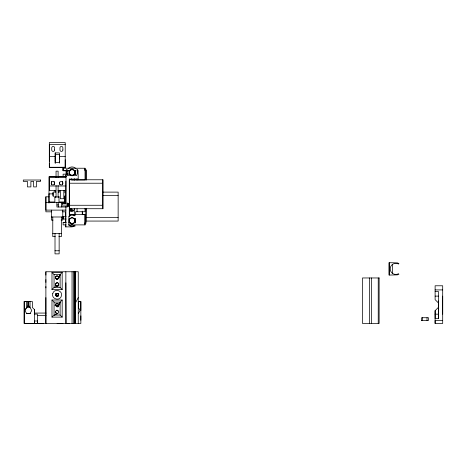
<?xml version="1.0" encoding="UTF-8"?>
<svg xmlns="http://www.w3.org/2000/svg" width="466" height="466" viewBox="0 0 466 466"><rect width="100%" height="100%" fill="white"/><g stroke="black" fill="none" stroke-linecap="round" stroke-linejoin="round"><path stroke-width="0.7" d="M27.995 306.133L27.995 301.537L24.197 301.537L24.191 323.451L80.857 323.451L80.851 301.537L78.37 301.537L78.37 307.508L80.1 310.49L78.375 313.496M43.478 323.451L37.362 323.451L37.362 314.101L34.606 314.101L34.606 309.739L32.375 307.508L32.375 301.537L28.688 301.537L28.682 306.127L30.063 307.508L31.781 310.496L30.057 313.478L26.609 313.478L24.89 310.49L26.614 307.508L27.995 306.127L27.989 301.537L24.197 301.537L24.197 323.445L27.168 323.445M24.89 310.49L26.614 307.508L26.62 301.537L27.989 301.537M37.362 320.585L37.362 323.451L25.554 323.451M45.884 287.936L45.884 286.555M45.884 282.373L45.884 281.353M45.884 280.637L45.884 279.617M45.884 275.103L45.884 271.76L78.247 271.754L78.253 323.456M48.988 196.803L45.884 196.803L45.884 210.102L65.875 210.102L65.875 226.878M48.988 202.524L48.988 193.972M65.217 167.364L49.332 167.527L49.332 144.646L65.217 144.646M54.866 192.505L54.866 190.437M55.209 162.541L55.209 159.786M59.357 163.141L59.357 152.895L55.209 152.895L55.209 163.141L55.209 162.384L59.357 162.384M59.007 192.505L59.013 190.437M65.776 222.468L63.12 222.468L63.12 224.892L66.108 224.892M66.108 219.026L63.12 219.026L63.12 216.719L66.108 216.719M64.873 201.714L64.873 196.087M65.217 159.786L65.217 167.236L49.332 167.277M66.067 323.456L65.875 282.786M65.875 210.102L65.875 206.659M65.875 202.628L66.067 170.853M69.096 222.474L69.096 219.026L72.084 217.307L75.067 219.032L75.061 222.48L72.079 224.198L69.096 222.474L72.079 224.198M85.039 223.534L85.033 214.488L69.317 214.488L69.323 179.107L78.247 179.107L78.038 170.853M71.03 208.302L71.03 211.512M74.473 209.182L74.473 208.733M74.653 214.488L74.653 208.751M74.653 180.08L74.653 178.641M75.183 218.513L75.183 222.818L75.183 218.571M77.065 211.727L77.065 208.832M80.857 320.311L80.857 315.837M82.255 214.57L82.255 211.127M68.438 224.892L85.039 224.897L85.033 214.488L82.581 214.482L82.581 211.727L82.581 214.482M85.039 208.331L85.033 211.727L75.684 211.727L75.684 214.488M66.108 176.41L63.12 176.41L63.12 174.162L69.096 174.162L72.084 175.886L75.067 174.162L75.061 170.713L72.079 168.989L69.096 170.719L63.12 170.719L63.12 168.238L85.039 168.232L85.039 180.022L75.684 180.022M389.145 275.074L389.145 262.678L397.399 262.894L398.89 263.511L398.581 264.047C396.438 262.83 393.601 263.203 391.848 264.938A5.586 5.586 0 0 0 391.848 272.831C393.601 274.579 396.438 274.923 398.581 273.705L398.89 274.241L397.399 274.864L389.145 275.074L389.145 262.678M421.561 320.486L421.561 317.725L428.452 317.725L428.452 320.486L421.561 320.486L422.592 320.486L422.592 317.725M427.025 320.486L427.025 317.725M438.558 303.081L435.116 299.632L435.116 285.775L442.7 285.78L442.694 323.456L435.116 323.456L435.116 310.659L438.558 307.216M435.116 310.659L435.116 318.657L438.558 318.657L438.564 291.634L435.116 291.634M55.209 159.098L55.209 152.895M59.007 192.068L59.007 190.262M59.345 162.448L59.351 161.003M59.351 159.098L59.357 154.619L55.221 154.619M55.751 294.425C57.633 300.413 60.364 290.172 55.751 294.425L55.646 293.953L56.392 293.586A1.381 1.381 0 0 1 58.46 294.78L57.906 296.213L58.273 295.467M58.681 277.975C59.357 275.656 55.372 275.132 55.425 277.55C58.186 283.287 59.963 272.925 62.182 272.447L51.982 272.447L51.982 289.543L62.182 289.543L62.182 272.447M57.906 313.443C55.536 314.812 54.353 310.356 57.079 310.356C62.794 313.018 52.617 314.865 51.982 317.113L62.182 317.113L62.182 300.017L51.982 300.017L51.982 317.113M57.475 310.408L56.91 310.228L57.295 310.385M56.724 296.114L57.079 296.434L57.434 296.114M57.906 296.213L58.25 295.951M66.067 170.859L66.69 169.362L67.226 169.671L66.481 172.449L67.518 175.63L76.605 175.63L77.641 172.513L76.884 169.671L77.42 169.362L78.038 170.859M51.982 300.017L54.05 302.085L60.114 302.085L58.681 305.55C59.357 303.226 55.372 302.702 55.425 305.119C58.133 310.834 59.881 300.652 62.182 300.017M58.512 278.377L60.114 274.515L54.05 274.515L51.982 272.447M58.512 285.268C58.198 277.742 51.837 288.757 58.512 285.268L54.05 287.475L51.982 289.543M74.944 303.879L78.247 297.605M56.392 293.586L55.704 294.78L56.392 295.974A1.381 1.381 0 0 0 58.46 294.78L57.772 293.586L56.392 293.586A1.381 1.381 0 0 0 56.392 295.974L55.908 295.951L55.885 295.467M57.772 293.586L58.25 293.609L58.273 294.093M69.096 216.713L70.879 214.931M57.906 293.347L58.25 293.609M56.252 285.874A1.654 1.654 0 0 0 58.733 284.441A1.654 1.654 0 0 0 56.252 283.008A1.654 1.654 0 0 0 56.252 285.874L57.079 286.095L58.25 285.611M57.906 306.552L58.25 306.29M57.079 286.095L56.654 286.037L57.906 285.874M63.12 170.719L63.12 168.238L63.12 170.719L69.096 170.719L72.079 168.989M65.403 224.81L65.403 226.878L72.055 226.878L75.148 226.045L74.84 225.509L71.997 226.266L68.881 225.235L68.881 216.142L70.605 215.298L72.061 215.106L74.84 215.851L75.148 215.315L72.055 214.488M57.906 278.983L56.252 278.983M49.332 156.372L55.209 156.372M59.357 156.372L65.217 156.372M84.416 169.956L86.128 169.956L86.128 180.01M56.205 176.73L48.988 176.73L48.988 203.1M58.372 176.73L64.873 176.73M49.332 177.01L65.869 177.01L65.869 175.63L65.869 177.01L49.332 177.01L49.332 190.425L55.803 190.425M69.317 179.771L103.097 179.771L103.097 208.721L69.317 208.721M74.997 180.022L71.548 180.022L71.548 178.641M69.317 183.22L102.404 183.22M49.332 185.981L65.875 185.981M57.959 190.425L65.875 190.425M103.033 192.114L118.143 192.114L118.143 221.065L85.773 221.065M48.988 193.885L52.908 193.885M103.033 195.563L118.143 195.563M55.011 197.007L59.147 197.007M48.988 201.959L54.866 201.959L54.866 196.576M64.873 201.959L59.007 201.959L59.007 196.576M45.884 202.524L65.875 202.524M62.648 203.141L65.875 203.141L65.875 181.152M61.739 203.898L69.317 203.898M67.25 203.933L69.317 203.933M67.25 204.038L69.317 204.038M67.25 204.201L69.317 204.201M67.25 204.417L69.317 204.417M67.25 204.667L69.317 204.667M56.916 204.935L58.349 204.935M67.25 204.935L69.317 204.935M67.25 205.203L69.317 205.203M69.317 205.273L102.404 205.273M67.25 205.454L69.317 205.454M67.25 205.663L69.317 205.663M67.25 205.832L69.317 205.832M67.25 205.931L69.317 205.931M61.739 205.966L69.317 205.966M69.667 210.521L73.11 210.516L69.667 210.516L73.11 211.069L73.11 209.688L69.667 209.688L69.667 211.069L73.11 211.069M69.667 210.422L73.11 210.422M51.668 211.826L45.884 211.826L45.884 196.803M62.514 211.826L65.403 211.826L65.403 217.238M51.394 216.993L62.77 216.993M85.773 217.616L118.143 217.616M53.06 220.098L51.394 220.098L51.394 210.102M61.104 220.098L62.77 220.098L62.77 210.102M85.936 220.202L86.128 208.716M64.972 222.468L66.108 222.474L63.12 222.468M84.416 223.185L86.029 223.185L86.029 208.826M52.774 233.536L61.39 233.536M55.291 236.641L52.774 236.641L52.774 216.993M58.873 236.641L61.39 236.641L61.39 216.993M55.011 250.772L59.147 250.772M56.91 286.211L58.291 286.211M62.182 289.543L60.114 287.475L54.05 287.475L54.05 274.515M435.116 289.916L442.7 289.916M56.392 295.974L57.772 295.974M435.116 296.12L438.558 296.12M28.688 306.127L28.688 301.537L30.063 301.537L30.063 307.508L26.614 307.508M78.37 301.537L80.851 301.537L80.851 310.49M55.757 303.849L58.611 303.849M55.04 305.166L58.611 305.166M55.087 305.294L58.681 305.294M27.453 306.127L29.41 306.127M56.91 306.826L58.25 306.826M34.606 313.065L46.076 313.065M26.265 313.595L30.575 313.595M435.116 314.177L438.558 314.177L438.558 318.657M62.182 317.113L60.114 315.045L54.05 315.045L54.05 302.085M37.362 315.476L46.047 315.476M442.694 320.486L435.116 320.48L435.116 323.456M37.362 320.998L34.606 320.998L34.606 323.451L34.606 309.739M57.114 323.456L58.489 323.451M61.594 323.456L62.968 323.451M24.197 301.537L26.62 301.537M28.676 301.537L30.063 301.537M57.732 323.451L61.867 323.451M67.518 323.456L69.323 323.456M65.869 323.456L65.857 271.754M57.51 303.523L57.079 303.465M58.058 293.807L58.512 293.953M55.885 294.093L55.908 293.609M58.25 310.845L57.906 310.577M57.114 313.991L55.169 311.888L56.141 312.936M69.096 170.719L69.096 174.162M67.716 170.212L67.716 174.162M45.884 297.605L45.884 323.456L45.884 271.76M442.694 296.12L442.694 314.177M438.558 300.943L438.558 313.49M392.622 264.339L392.622 273.431M378.235 277.963L378.235 323.456M371.489 277.963L371.489 323.456M369.381 277.963L369.381 323.456M102.404 179.771L102.404 208.721M86.035 169.956L86.035 180.01M85.039 168.232L85.039 170.317M85.033 223.115L85.033 224.897M77.065 178.641L77.065 180.022M73.657 271.76L73.657 323.456M72.049 271.76L72.049 323.456M71.03 208.733L71.03 209.333M69.323 179.107L69.317 214.488M67.25 202.867L67.25 207.003L56.916 207.003L56.916 202.524M65.403 218.618L65.403 222.748M65.217 166.612L65.217 142.544L49.332 142.544L49.332 161.166M65.217 166.776L65.217 167.527M64.873 190.303L64.873 192.802M64.873 195.901L64.873 203.1M63.807 190.373L63.807 198.732L60.359 198.732L60.359 190.373M63.12 216.719L63.12 219.026M62.648 202.524L62.648 204.399M61.739 202.867L61.739 207.003M60.114 274.515L60.114 287.475M60.114 302.085L60.114 315.045M59.636 182.066L59.636 184.152M59.147 233.536L59.147 253.871L55.011 253.871L55.011 233.536M58.652 190.46L58.652 192.47M58.652 196.798L58.652 197.508M58.291 202.867L58.291 207.003M58.116 177.622L58.116 171.156L56.048 171.156L56.048 177.622M58.116 185.515L58.116 197.007M56.91 310.076L56.91 310.379M56.048 185.515L56.048 197.007M55.209 157.718L55.209 161.166M55.209 190.46L55.209 192.47M55.209 196.798L55.209 197.508M53.468 191.841L53.468 196.664M52.774 192.522L52.774 195.97M51.388 182.066L51.388 184.152M49.332 163.141L49.332 166.612M49.332 166.776L49.332 167.527M55.646 312.837A1.654 1.654 0 0 1 55.425 312.01M54.085 184.88A1.445 1.445 0 0 0 54.283 184.152L54.283 182.066A1.445 1.445 0 0 0 54.085 181.344M51.58 184.88A1.445 1.445 0 0 1 51.435 184.53M51.435 181.693A1.445 1.445 0 0 1 51.58 181.344M62.339 181.344A1.445 1.445 0 0 1 62.531 182.066L62.531 184.152A1.445 1.445 0 0 1 62.339 184.874M74.816 225.462A5.516 5.516 0 0 1 69.306 225.462M69.306 215.915A5.516 5.516 0 0 1 70.634 215.362M66.749 173.865A5.516 5.516 0 0 1 66.749 171.01M68.176 168.541A5.516 5.516 0 0 1 75.975 168.541M40.53 180.022L40.53 181.402L36.395 181.402L36.395 186.913L33.639 186.913L33.639 181.402L30.884 181.402L30.884 186.913L27.436 186.913L27.436 181.402L23.3 181.402L23.3 180.022L40.53 180.022M75.183 170.329L75.183 174.628L75.183 170.335M379.126 277.963L379.126 323.456L362.49 323.456L362.49 277.963L379.126 277.963M75.148 271.76L74.84 323.456L74.84 271.76L75.148 323.456L75.148 271.76M52.751 293.621C51.056 299.125 60.126 301.554 61.407 295.939C63.108 290.435 54.033 288.005 52.751 293.621M62.875 149.965L62.875 147.879A1.445 1.445 0 0 0 61.425 146.429A1.445 1.445 0 0 0 59.98 147.879L59.98 149.965A1.445 1.445 0 0 0 61.425 151.409A1.445 1.445 0 0 0 62.875 149.965M54.627 149.965L54.627 147.879A1.445 1.445 0 0 0 53.176 146.429A1.445 1.445 0 0 0 51.732 147.879L51.732 149.965A1.445 1.445 0 0 0 53.176 151.415A1.445 1.445 0 0 0 54.627 149.965M60.003 184.443A1.724 1.724 0 0 0 62.887 183.668A1.724 1.724 0 0 0 60.772 181.559A1.724 1.724 0 0 0 60.003 184.443M51.732 184.443A1.724 1.724 0 0 0 54.615 183.668A1.724 1.724 0 0 0 52.501 181.559A1.724 1.724 0 0 0 51.732 184.443M56.252 278.983A1.654 1.654 0 0 0 58.733 277.55A1.654 1.654 0 0 0 56.252 276.117A1.654 1.654 0 0 0 56.252 278.983M70.681 223.074A2.755 2.755 0 0 0 74.816 220.692A2.755 2.755 0 0 0 70.681 218.304A2.755 2.755 0 0 0 70.681 223.074M70.698 174.826A2.755 2.755 0 0 0 74.834 172.437A2.755 2.755 0 0 0 70.698 170.049A2.755 2.755 0 0 0 70.698 174.826"/></g></svg>
